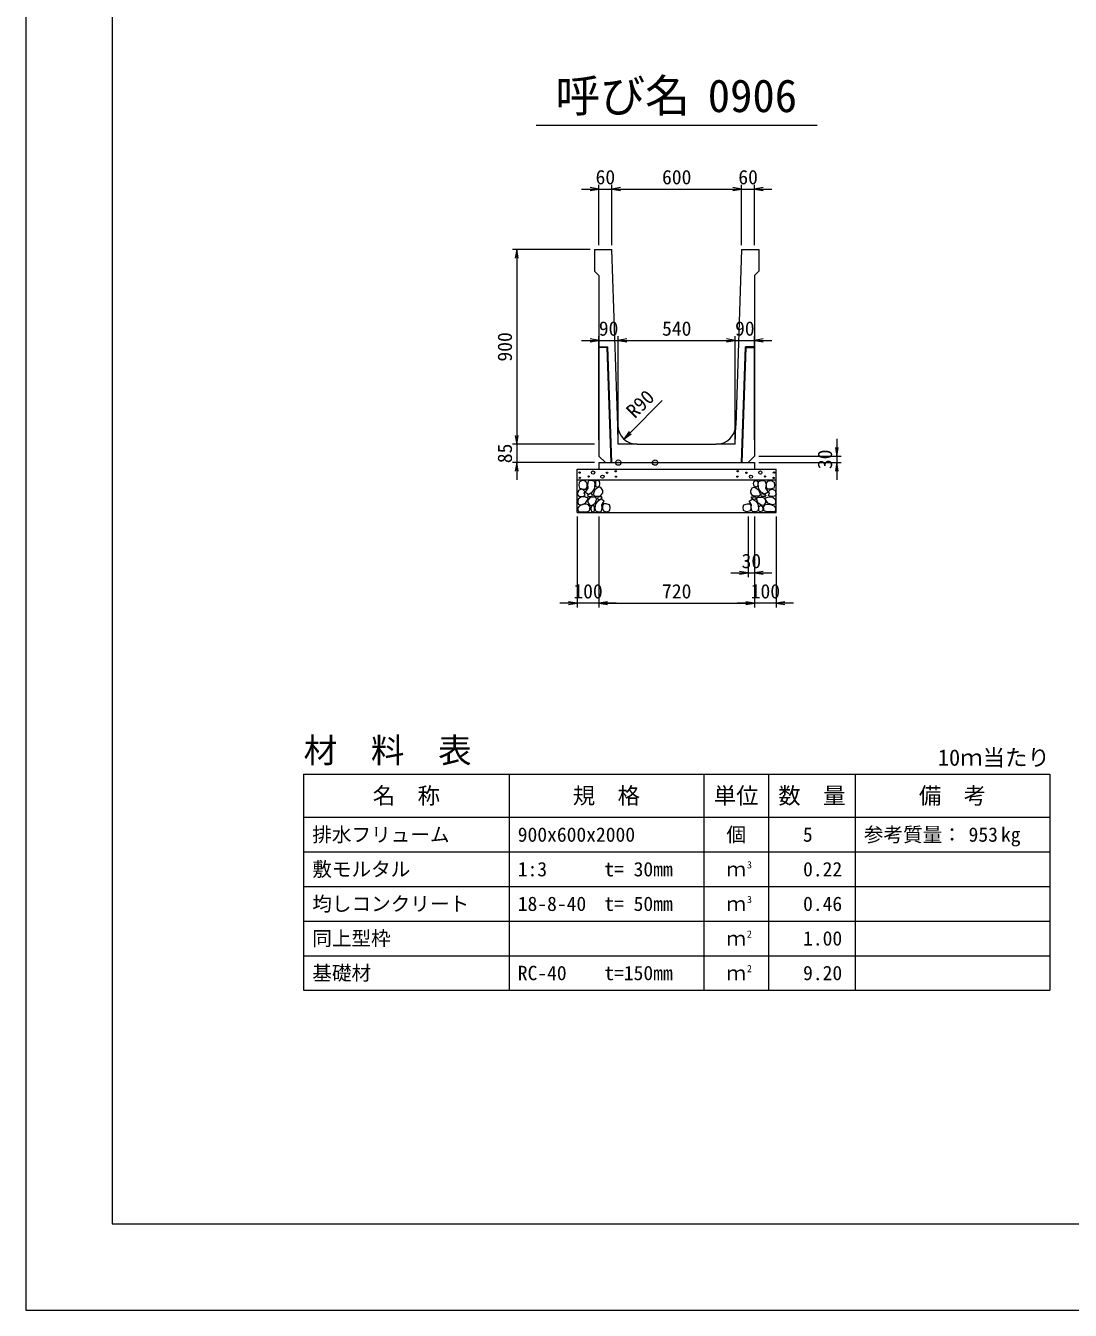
# Model space of a CAD drawing. Units: millimetres at full size, sheet at 1:50. Extents: x 50460 to 67280, y -11880 to 0.
# Drawn here: x 50460 to 55290, y -11880 to -5940 of the extents above; entities that cross this region are included whole.
import ezdxf
from ezdxf.enums import TextEntityAlignment as Align

# ---------------------------------------------------------------- set-up
doc = ezdxf.new("R2010")
doc.units = ezdxf.units.MM
doc.header["$LTSCALE"] = 50
doc.header["$PDMODE"] = 32
doc.header["$PDSIZE"] = 25
doc.linetypes.add('DASHED_SPACED', pattern=[12, 6, -6])
for name, color, linetype, lineweight in [('D-DCR-HCHn', 4, 'Continuous', 9), ('D-MTR-FRAM', 7, 'Continuous', 13), ('D-MTR-LINE', 7, 'Continuous', 13), ('D-STR-DIM', 7, 'Continuous', 13), ('D-STR-STRn', 1, 'Continuous', 13), ('D-TTL', 2, 'Continuous', 13), ('D-TTL-TXT', 7, 'Continuous', 13)]:
    doc.layers.add(name, color=color, linetype=linetype, lineweight=lineweight)
doc.layers.add('D-MTR', color=7, linetype='Continuous')
doc.layers.add('D-MTR-TXT', color=7, linetype='Continuous')
doc.styles.add('ＭＳ ゴシック', font='')
doc.styles.get('ＭＳ ゴシック').set_extended_font_data('MS Gothic')

# ---------------------------------------------------------------- blocks, each defined once
blk = doc.blocks.new('open_arrow')
at = {"color": 0, "linetype": 'Continuous', "lineweight": -2}
blk.add_lwpolyline([(7.5, 1.25), (0, 0), (7.5, -1.25)], dxfattribs=at)

msp = doc.modelspace()

# ---------------------------------------------------------------- linework, layer by layer
at = {"layer": 'D-DCR-HCHn'}
for points in [[(53048.4, -8046.53), (53032.8, -8043.06), (53018.93, -8050), (53017.19, -8065.6), (53020.66, -8077.73), (53038, -8082.93), (53050.13, -8082.93), (53055.33, -8074.27), (53055.33, -8055.2)], [(53062.27, -8044.8), (53057.07, -8060.4), (53058.8, -8077.73), (53046.67, -8096.8), (53062.27, -8105.47), (53079.6, -8096.8), (53090, -8082.93), (53093.47, -8060.4), (53090, -8048.26), (53079.6, -8043.06)], [(53091.74, -8086.4), (53083.07, -8107.21), (53090, -8115.87), (53110.81, -8115.87), (53119.48, -8112.41), (53128.14, -8100.27), (53128.14, -8089.87), (53119.48, -8076), (53109.07, -8074.27)], [(53095.21, -8048.26), (53095.21, -8069.07), (53103.87, -8074.27), (53112.54, -8069.07), (53114.28, -8056.93), (53112.54, -8046.53), (53100.41, -8043.06)], [(53848.26, -8086.4), (53856.93, -8107.21), (53850, -8115.87), (53829.19, -8115.87), (53820.52, -8112.41), (53811.86, -8100.27), (53811.86, -8089.87), (53820.52, -8076), (53830.93, -8074.27)], [(53844.79, -8048.26), (53844.79, -8069.07), (53836.13, -8074.27), (53827.46, -8069.07), (53825.72, -8056.93), (53827.46, -8046.53), (53839.59, -8043.06)], [(53877.73, -8044.8), (53882.93, -8060.4), (53881.2, -8077.73), (53893.33, -8096.8), (53877.73, -8105.47), (53860.4, -8096.8), (53850, -8082.93), (53846.53, -8060.4), (53850, -8048.26), (53860.4, -8043.06)], [(53891.6, -8046.53), (53907.2, -8043.06), (53921.07, -8050), (53922.81, -8065.6), (53919.34, -8077.73), (53902, -8082.93), (53889.87, -8082.93), (53884.67, -8074.27), (53884.67, -8055.2)], [(53015.46, -8089.87), (53010.26, -8105.47), (53017.19, -8115.87), (53034.53, -8117.61), (53046.37, -8112.53), (53041.46, -8100.27), (53044.93, -8093.34), (53038, -8086.4), (53027.6, -8082.93)], [(53048.37, -8147.47), (53061.21, -8128.21), (53059.6, -8123.39), (53041.95, -8118.58), (53025.89, -8120.18), (53014.66, -8129.81), (53013.05, -8141.05), (53014.66, -8152.28), (53027.5, -8155.49)], [(53065.73, -8105.47), (53057.07, -8112.41), (53060.53, -8117.61), (53072.67, -8117.61), (53077.87, -8115.87), (53081.34, -8108.94), (53076.14, -8103.74)], [(53093.31, -8147.47), (53101.34, -8128.21), (53094.92, -8120.18), (53075.65, -8120.18), (53067.63, -8123.39), (53059.6, -8134.63), (53059.6, -8144.26), (53067.63, -8157.1), (53077.26, -8158.7)], [(53120.6, -8185.99), (53125.41, -8171.55), (53123.81, -8155.49), (53135.05, -8137.84), (53120.6, -8129.81), (53104.55, -8137.84), (53094.92, -8150.68), (53091.71, -8171.55), (53094.92, -8182.78), (53104.55, -8187.6)], [(53117.39, -8129.81), (53125.41, -8123.39), (53122.2, -8118.58), (53110.97, -8118.58), (53106.15, -8120.18), (53102.94, -8126.6), (53107.76, -8131.42)], [(53819.4, -8185.99), (53814.59, -8171.55), (53816.19, -8155.49), (53804.95, -8137.84), (53819.4, -8129.81), (53835.45, -8137.84), (53845.08, -8150.68), (53848.29, -8171.55), (53845.08, -8182.78), (53835.45, -8187.6)], [(53822.61, -8129.81), (53814.59, -8123.39), (53817.8, -8118.58), (53829.03, -8118.58), (53833.85, -8120.18), (53837.06, -8126.6), (53832.24, -8131.42)], [(53846.69, -8147.47), (53838.66, -8128.21), (53845.08, -8120.18), (53864.35, -8120.18), (53872.37, -8123.39), (53880.4, -8134.63), (53880.4, -8144.26), (53872.37, -8157.1), (53862.74, -8158.7)], [(53874.27, -8105.47), (53882.93, -8112.41), (53879.47, -8117.61), (53867.33, -8117.61), (53862.13, -8115.87), (53858.66, -8108.94), (53863.86, -8103.74)], [(53891.63, -8147.47), (53878.79, -8128.21), (53880.4, -8123.39), (53898.05, -8118.58), (53914.11, -8120.18), (53925.34, -8129.81), (53926.95, -8141.05), (53925.34, -8152.28), (53912.5, -8155.49)], [(53924.54, -8089.87), (53929.74, -8105.47), (53922.81, -8115.87), (53905.47, -8117.61), (53893.63, -8112.53), (53898.54, -8100.27), (53895.07, -8093.34), (53902, -8086.4), (53912.4, -8082.93)], [(53054.79, -8187.6), (53066.02, -8182.78), (53069.23, -8166.73), (53062.81, -8155.49), (53051.58, -8152.28), (53037.13, -8153.89), (53021.08, -8160.31), (53013.05, -8169.94), (53013.05, -8181.18), (53017.87, -8187.6), (53037.13, -8185.99)], [(53090.1, -8182.78), (53090.1, -8163.52), (53082.08, -8158.7), (53074.05, -8163.52), (53072.44, -8174.76), (53074.05, -8184.39), (53085.29, -8187.6)], [(53133.44, -8184.39), (53147.89, -8187.6), (53160.73, -8181.18), (53162.33, -8166.73), (53159.12, -8155.49), (53143.07, -8150.68), (53131.84, -8150.68), (53127.02, -8158.7), (53127.02, -8176.36)], [(53806.56, -8184.39), (53792.11, -8187.6), (53779.27, -8181.18), (53777.67, -8166.73), (53780.88, -8155.49), (53796.93, -8150.68), (53808.16, -8150.68), (53812.98, -8158.7), (53812.98, -8176.36)], [(53849.9, -8182.78), (53849.9, -8163.52), (53857.92, -8158.7), (53865.95, -8163.52), (53867.56, -8174.76), (53865.95, -8184.39), (53854.71, -8187.6)], [(53885.21, -8187.6), (53873.98, -8182.78), (53870.77, -8166.73), (53877.19, -8155.49), (53888.42, -8152.28), (53902.87, -8153.89), (53918.92, -8160.31), (53926.95, -8169.94), (53926.95, -8181.18), (53922.13, -8187.6), (53902.87, -8185.99)]]:
    msp.add_lwpolyline(points, close=True, dxfattribs=at)
for centre, radius in [((53020.73, -8006.27), 3), ((53083.34, -8006.27), 7.5), ((53126.66, -8025.26), 7.5), ((53147.71, -8007.06), 3), ((53188.13, -8000.22), 3), ((53751.87, -8000.22), 3), ((53792.29, -8007.06), 3), ((53813.34, -8025.26), 7.5), ((53856.66, -8006.27), 7.5), ((53919.27, -8006.27), 3), ((53021.87, -8031.32), 3), ((53062.29, -8024.47), 3), ((53189.27, -8025.26), 3), ((53750.73, -8025.26), 3), ((53877.71, -8024.47), 3), ((53918.13, -8031.32), 3)]:
    msp.add_circle(centre, radius, dxfattribs=at)
at = {"layer": 'D-MTR-FRAM'}
for p, q in [((51745, -9400.22), (55195, -9400.22)), ((51745, -9400.22), (51745, -10400.22)), ((55195, -9400.22), (55195, -10400.22)), ((51745, -10400.22), (55195, -10400.22))]:
    msp.add_line(p, q, dxfattribs=at)
at = {"layer": 'D-MTR-LINE'}
for p, q in [((52695, -9400.22), (52695, -10400.22)), ((53595, -9400.22), (53595, -10400.22)), ((53895, -9400.22), (53895, -10400.22)), ((54295, -9400.22), (54295, -10400.22)), ((51745, -9600.22), (55195, -9600.22)), ((51745, -9760.22), (55195, -9760.22)), ((51745, -9920.22), (55195, -9920.22)), ((51745, -10080.22), (55195, -10080.22)), ((51745, -10240.22), (55195, -10240.22))]:
    msp.add_line(p, q, dxfattribs=at)
at = {"layer": 'D-STR-DIM'}
for p, q in [((53030, -6695.22), (53250, -6695.22)), ((53110, -6955.22), (53110, -6675.22)), ((53170, -6955.22), (53170, -6675.22)), ((53170, -6955.22), (53170, -6675.22)), ((53170, -6695.22), (53770, -6695.22)), ((53690, -6695.22), (53910, -6695.22)), ((53770, -6955.22), (53770, -6675.22)), ((53770, -6955.22), (53770, -6675.22)), ((53830, -6955.22), (53830, -6675.22)), ((53070, -6975.22), (52710, -6975.22)), ((52730, -6975.22), (52730, -7875.22)), ((53030, -7395.22), (53280, -7395.22)), ((53110, -7855.22), (53110, -7375.22)), ((53200, -7855.22), (53200, -7375.22)), ((53200, -7855.22), (53200, -7375.22)), ((53200, -7395.22), (53740, -7395.22)), ((53660, -7395.22), (53910, -7395.22)), ((53740, -7855.22), (53740, -7375.22)), ((53740, -7855.22), (53740, -7375.22)), ((53830, -7855.22), (53830, -7375.22)), ((52730, -7795.22), (52730, -8040.22)), ((53090, -7875.22), (52710, -7875.22)), ((53090, -7875.22), (52710, -7875.22)), ((54210, -7850.22), (54210, -8040.22)), ((53850, -7930.22), (54230, -7930.22)), ((53090, -7960.22), (52710, -7960.22)), ((53850, -7960.22), (54230, -7960.22)), ((53010, -8210.22), (53010, -8630.22)), ((53110, -8210.22), (53110, -8630.22)), ((53110, -8210.22), (53110, -8630.22)), ((53800, -8210.22), (53800, -8490.22)), ((53830, -8210.22), (53830, -8630.22)), ((53830, -8210.22), (53830, -8630.22)), ((53830, -8210.22), (53830, -8490.22)), ((53930, -8210.22), (53930, -8630.22)), ((53720, -8470.22), (53910, -8470.22)), ((53190, -8610.22), (52930, -8610.22)), ((53110, -8610.22), (53830, -8610.22)), ((54010, -8610.22), (53750, -8610.22))]:
    msp.add_line(p, q, dxfattribs=at)
msp.add_lwpolyline([(53226.38, -7850.17), (53254.66, -7821.89), (53403.15, -7673.39)], dxfattribs=at)
at = {"layer": 'D-STR-STRn'}
for p, q in [((53090, -6975.22), (53090, -7075.22)), ((53090, -6975.22), (53170, -6975.22)), ((53197.1, -7788.22), (53170, -6975.22)), ((53770, -6975.22), (53742.9, -7788.22)), ((53770, -6975.22), (53850, -6975.22)), ((53850, -6975.22), (53850, -7075.22)), ((53090, -7075.22), (53110, -7095.22)), ((53110, -7095.22), (53110, -7930.22)), ((53850, -7075.22), (53830, -7095.22)), ((53830, -7095.22), (53830, -7930.22)), ((53110, -7425.22), (53151.98, -7425.22)), ((53149.08, -7428.22), (53110, -7428.22)), ((53166.81, -7960.22), (53149.08, -7428.22)), ((53169.82, -7960.22), (53151.98, -7425.22)), ((53770.18, -7960.22), (53788.02, -7425.22)), ((53773.19, -7960.22), (53790.92, -7428.22)), ((53830, -7425.22), (53788.02, -7425.22)), ((53790.92, -7428.22), (53830, -7428.22)), ((53287.05, -7875.22), (53652.95, -7875.22)), ((53110, -7930.22), (53140, -7960.22)), ((53830, -7930.22), (53800, -7960.22)), ((53010, -8190.22), (53010, -7990.22)), ((53010, -7990.22), (53930, -7990.22)), ((53110, -7960.22), (53830, -7960.22)), ((53110, -7960.22), (53110, -7990.22)), ((53140, -7960.22), (53800, -7960.22)), ((53830, -7960.22), (53830, -7990.22)), ((53930, -8190.22), (53930, -7990.22)), ((53010, -8040.22), (53930, -8040.22)), ((53010, -8190.22), (53930, -8190.22))]:
    msp.add_line(p, q, dxfattribs=at)
at = {"layer": 'D-STR-STRn', "color": 2, "linetype": 'DASHED_SPACED'}
for p, q in [((53200, -7875.22), (53197.1, -7788.22)), ((53740, -7875.22), (53742.9, -7788.22)), ((53287.05, -7875.22), (53200, -7875.22)), ((53740, -7875.22), (53652.95, -7875.22))]:
    msp.add_line(p, q, dxfattribs=at)
at = {"layer": 'D-STR-STRn'}
for centre, start, end in [((53287.05, -7785.22), 181.90915, 270), ((53652.95, -7785.22), 270, 358.09085)]:
    msp.add_arc(centre, 90, start, end, dxfattribs=at)
for p in [(53200, -7960.22), (53200, -7960.22), (53370, -7960.22)]:
    msp.add_point(p, dxfattribs=at)
at = {"layer": 'D-TTL'}
for points in [[(50460, -11880), (67280, -11880), (67280, 0), (50460, 0)], [(50860, -11480), (66880, -11480), (66880, -400), (50860, -400)]]:
    msp.add_lwpolyline(points, close=True, dxfattribs=at)
at = {"layer": 'D-TTL-TXT'}
msp.add_line((52820, -6400.22), (54120, -6400.22), dxfattribs=at)

# ---------------------------------------------------------------- block references
at = {"layer": 'D-STR-DIM', "xscale": 5.33, "yscale": 5.33}
for p, rotation in [((53110, -6695.22), 180), ((53770, -6695.22), 180), ((53770, -6695.22), 180), ((52730, -6975.22), 270), ((53110, -7395.22), 180), ((53740, -7395.22), 180), ((53740, -7395.22), 180), ((52730, -7875.22), 90), ((52730, -7875.22), 90), ((53226.38, -7850.17), 45), ((54210, -7930.22), 90), ((52730, -7960.22), 270), ((54210, -7960.22), 270), ((53800, -8470.22), 180), ((53010, -8610.22), 180), ((53830, -8610.22), 180), ((53830, -8610.22), 180)]:
    msp.add_blockref('open_arrow', p, dxfattribs=dict(at, rotation=rotation))
for p in [(53170, -6695.22), (53170, -6695.22), (53830, -6695.22), (53200, -7395.22), (53200, -7395.22), (53830, -7395.22), (53830, -8470.22), (53110, -8610.22), (53110, -8610.22), (53930, -8610.22)]:
    msp.add_blockref('open_arrow', p, dxfattribs=at)

# ---------------------------------------------------------------- texts
at = {"layer": 'D-MTR', "style": 'ＭＳ ゴシック'}
msp.add_text('材\u3000料\u3000表', height=113.9, dxfattribs=at).set_placement((51745, -9382.07), align=Align.BOTTOM_LEFT)
msp.add_text('10ｍ当たり', height=75.95, dxfattribs=at).set_placement((55195, -9384.79), align=Align.BOTTOM_RIGHT)
at = {"layer": 'D-MTR-TXT', "style": 'ＭＳ ゴシック'}
for s, height, p in [('名\u3000称', 75.95, (52220, -9500.22)), ('規\u3000格', 75.95, (53145, -9500.22)), ('単位', 75.95, (53745, -9500.22)), ('数\u3000量', 75.95, (54095, -9500.22)), ('備\u3000考', 75.95, (54745, -9500.22)), ('個', 66.46, (53745, -9680.22)), ('ｍ', 66.46, (53745, -9840.22)), ('ｍ', 66.46, (53745, -10000.22)), ('ｍ', 66.46, (53745, -10160.22)), ('ｍ', 66.46, (53745, -10320.22))]:
    msp.add_text(s, height=height, dxfattribs=at).set_placement(p, align=Align.MIDDLE_CENTER)
for s, p in [('排水フリューム', (51785, -9680.22)), ('900x600x2000', (52735, -9680.22)), ('参考質量：    kg', (54335, -9680.22)), ('敷モルタル', (51785, -9840.22)), ('1:3', (52735, -9840.22)), ('t= 30mm', (53135, -9840.22)), ('均しコンクリート', (51785, -10000.22)), ('18-8-40', (52735, -10000.22)), ('t= 50mm', (53135, -10000.22)), ('同上型枠', (51785, -10160.22)), ('基礎材', (51785, -10320.22)), ('RC-40', (52735, -10320.22)), ('t=150mm', (53135, -10320.22))]:
    msp.add_text(s, height=66.46, dxfattribs=at).set_placement(p, align=Align.MIDDLE_LEFT)
for s, p in [('5', (54098.55, -9680.22)), ('953', (54955, -9680.22))]:
    msp.add_text(s, height=66.46, dxfattribs=at).set_placement(p, align=Align.MIDDLE_RIGHT)
for s, p in [('3', (53795, -9846.6)), ('3', (53795, -10006.6)), ('2', (53795, -10166.6)), ('2', (53795, -10326.6))]:
    msp.add_text(s, height=33.23, dxfattribs=at).set_placement(p, align=Align.BOTTOM_LEFT)
at = {"layer": 'D-MTR-TXT', "color": 6, "style": 'ＭＳ ゴシック'}
for s, p in [('0.22', (54235, -9840.22)), ('0.46', (54235, -10000.22)), ('1.00', (54235, -10160.22)), ('9.20', (54235, -10320.22))]:
    msp.add_text(s, height=66.46, dxfattribs=at).set_placement(p, align=Align.MIDDLE_RIGHT)
at = {"layer": 'D-STR-DIM', "style": 'ＭＳ ゴシック'}
for s, p in [('60', (53140, -6640.22)), ('600', (53470, -6640.22)), ('60', (53800, -6640.22)), ('90', (53155, -7340.22)), ('540', (53470, -7340.22)), ('90', (53785, -7340.22)), ('30', (53815, -8415.22)), ('100', (53060, -8555.22)), ('720', (53470, -8555.22)), ('100', (53880, -8555.22))]:
    msp.add_text(s, height=66.46, dxfattribs=at).set_placement(p, align=Align.MIDDLE_CENTER)
for s, p in [('900', (52675, -7425.22)), ('85', (52675, -7917.72)), ('30', (54155, -7945.22))]:
    msp.add_text(s, height=66.46, rotation=90, dxfattribs=at).set_placement(p, align=Align.MIDDLE_CENTER)
msp.add_text('R90', height=66.46, rotation=45, dxfattribs=at).set_placement((53290.93, -7774.38), align=Align.BOTTOM_LEFT)
at = {"layer": 'D-TTL-TXT', "style": 'ＭＳ ゴシック'}
for s, p in [('呼び名', (53220, -6385.22)), ('0906', (53820, -6385.22))]:
    msp.add_text(s, height=151.9, dxfattribs=at).set_placement(p, align=Align.BOTTOM_CENTER)

doc.saveas('drawing.dxf')
